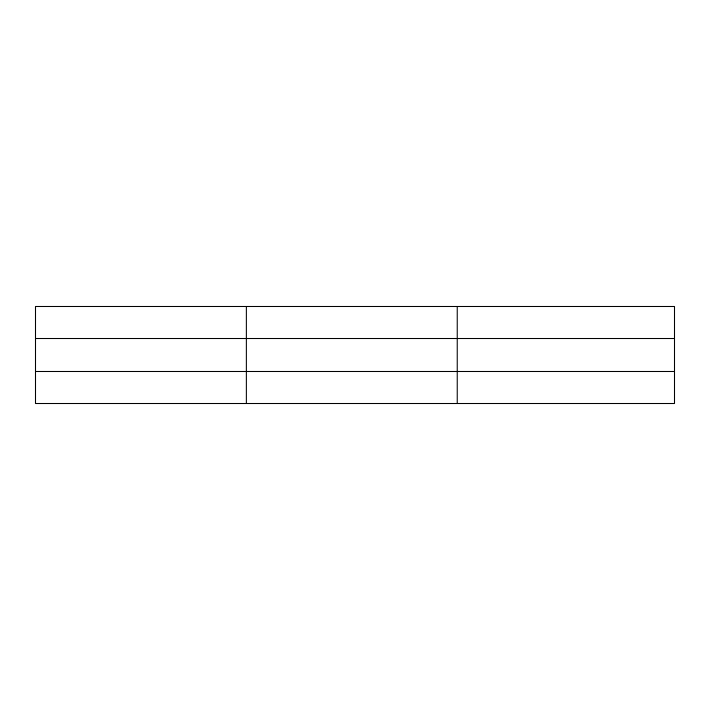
<?xml version="1.0" encoding="UTF-8"?>
<svg xmlns="http://www.w3.org/2000/svg" width="710" height="710" viewBox="0 0 710 710"><rect width="100%" height="100%" fill="white"/><g stroke="black" fill="none" stroke-linecap="round" stroke-linejoin="round"><path stroke-width="1.06" d="M246.37 403.511L246.37 306.489M457.24 403.511L457.24 306.489M674.5 371.49L674.5 403.511L35.5 403.511L35.5 306.489L674.5 306.489L674.5 371.49L35.5 371.49M35.5 338.51L674.5 338.51"/></g></svg>
